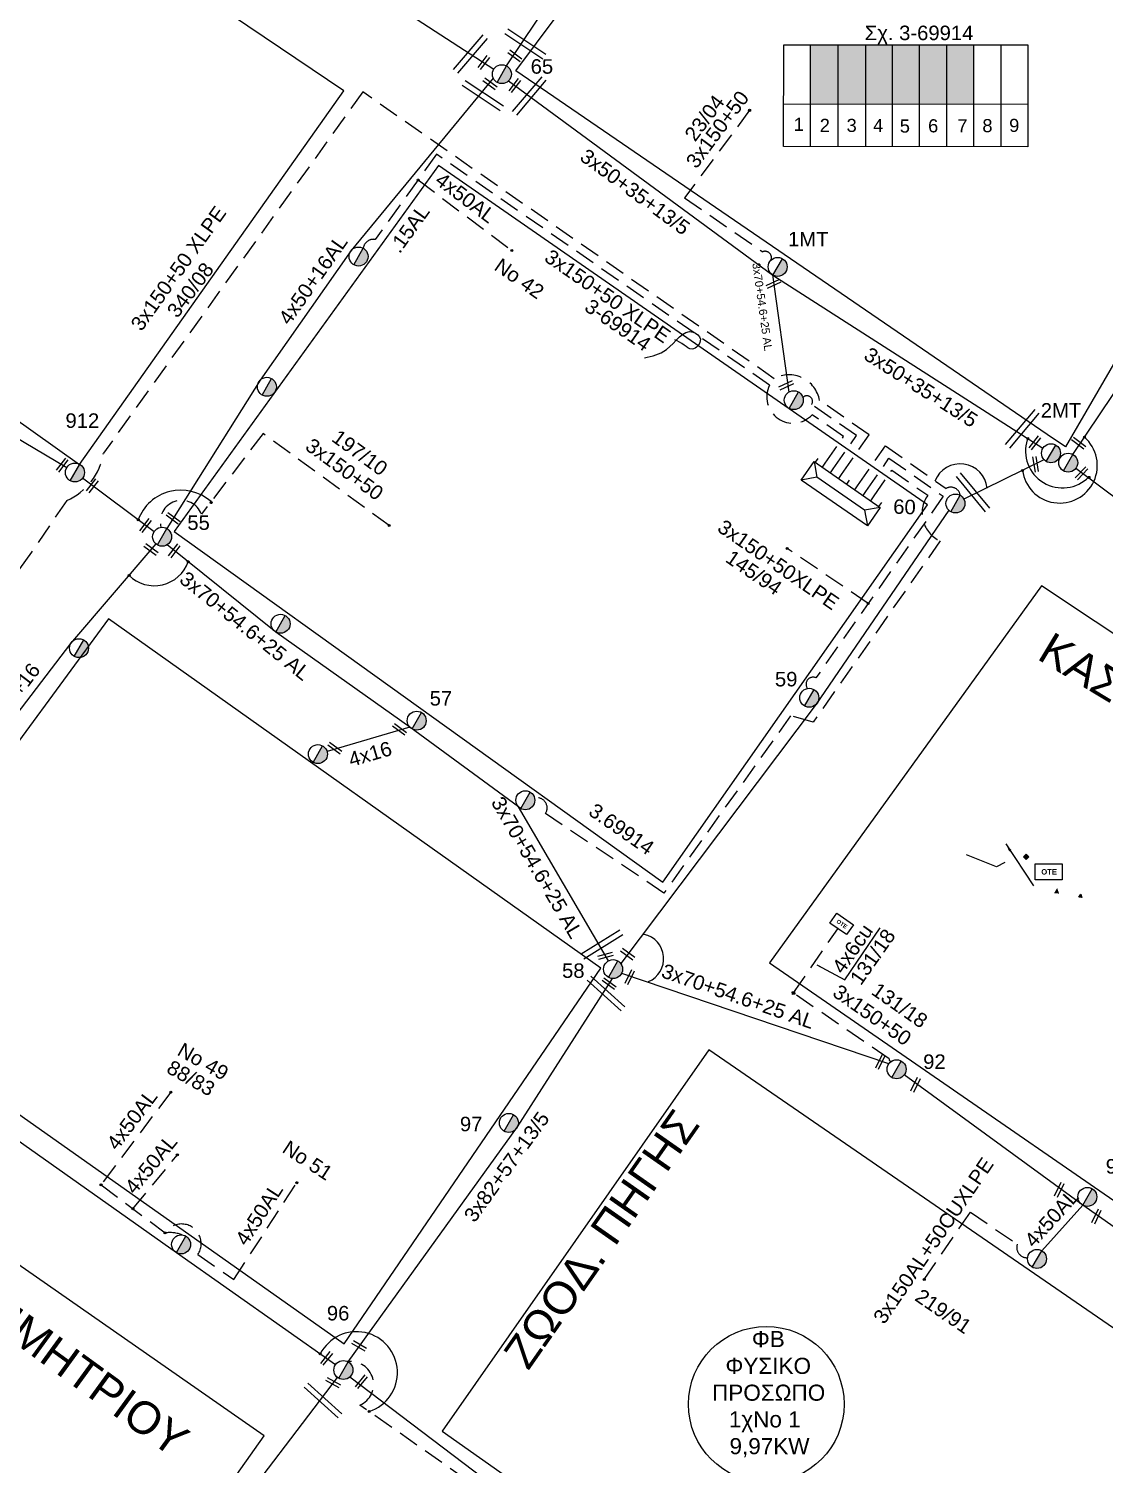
# Model space of a CAD drawing. Header units: millimetres. Extents: x 864 to 3062, y 833 to 2619.
# Drawn here: x 1713.4 to 1847, y 1055.7 to 1234.1 of the extents above; entities that cross this region are included whole.
import ezdxf
from ezdxf.enums import TextEntityAlignment as Align

# ---------------------------------------------------------------- set-up
doc = ezdxf.new("R2010")
doc.units = ezdxf.units.MM
doc.linetypes.add('DASHED', pattern=[19.05, 12.7, -6.35])
for name, color, linetype, lineweight in [('.15AL', 7, 'Continuous', 30), ('3x150+50', 7, 'Continuous', 30), ('3x150+50 XLPE', 7, 'SYN_LINE', 30), ('3x150AL+50CUXLPE', 7, 'Continuous', 30), ('3x50+35+13_5', 7, 'Continuous', 30), ('3x70+54.6+25 AL', 7, 'SYN_LINE', 30), ('3x82+57+13_5', 7, 'Continuous', 30), ('4x16', 7, 'Continuous', 30), ('4x50', 7, 'Continuous', 30), ('4x50+16', 7, 'Continuous', 30), ('4x50+16AL', 7, 'Continuous', 30), ('4x50AL', 7, 'Continuous', 30), ('text διευθύνσεων', 250, 'Continuous', 30), ('Υπόβαθρο ΔΕΗ', 7, 'Continuous', 30)]:
    doc.layers.add(name, color=color, linetype=linetype, lineweight=lineweight)
for name, color, linetype in [('Pillar OTE', 7, 'Continuous'), ('TEXT ΚΑΛΩΔΙΩΝ', 7, 'Continuous'), ('Άγνωστα', 7, 'Continuous'), ('Επιγραφές - Σχήματα', 7, 'Continuous'), ('Καλώδια ΧΤ   3x150+50CU', 7, 'DASHED'), ('Καλώδια ΧΤ   3x150AL+50CU', 7, 'DASHED'), ('Καλώδια ΧΤ   3x150AL+50XLPE', 7, 'DASHED'), ('Μηχανική τομή', 7, 'Continuous'), ('Στύλος ΦΜ', 7, 'Continuous'), ('Στύλος ΦΜ @ 1', 7, 'Continuous'), ('Συνδέσεις', 7, 'Continuous'), ('Τομή', 7, 'Continuous'), ('Υποσταθμός πόλεως', 7, 'Continuous'), ('Υπόγεια καλώδια Παροχών ΧΤ   4x50AL', 7, 'DASHED'), ('Υπόγεια καλώδια Παροχών ΧΤ   4x6', 7, 'DASHED')]:
    doc.layers.add(name, color=color, linetype=linetype)
doc.styles.add('arial', font='arial.ttf')
doc.styles.get("Standard").update_dxf_attribs({"font": 'arial.ttf'})
doc.linetypes.add('SYN_LINE', pattern='A,0.5,-0.0001,["/\\/\\/\\/",Standard,S=0.1,R=0,X=0,Y=-0.05],-0.25', length=0.7501)
doc.dimstyles.new('ISO-25', dxfattribs={"dimtxt": 2.5, "dimasz": 2.5, "dimexe": 1.25, "dimexo": 0.625, "dimtad": 1, "dimtxsty": 'Standard', "dimcen": 2.5, "dimadec": 0, "dimazin": 0, "dimtfac": 1, "dimtmove": 0, "dimatfit": 3, "dimfxl": 1, "dimarcsym": 0})

# ---------------------------------------------------------------- blocks, each defined once
blk = doc.blocks.new('ΥΠΑΡΧΩΝ ΤΣΙΜΕΝΤΕΝΙΟΣ ΣΤΥΛΟΣ')
at = {"layer": 'Στύλος ΦΜ'}
blk.add_hatch(color=7, dxfattribs=at).paths.add_polyline_path([(-1.29, -2.28, 0.574793), (2.62, 0, 0.268822), (1.3, 2.27)])
at = {"layer": 'Στύλος ΦΜ', "color": 7}
blk.add_line((-1.29, -2.28), (1.3, 2.27), dxfattribs=at)
blk.add_circle((0, 0), 2.62, dxfattribs=at)
at = {"layer": 'Στύλος ΦΜ', "flags": 4}
for tag, p in [('ΑΡΙΘΜΟΣ', (-4.68, 8.05)), ('ΤΥΠΟΣ', (-4.91, 3.03))]:
    blk.add_attdef(tag, p, '', height=4, dxfattribs=at)
blk = doc.blocks.new('ΜΗΧΑΝΙΚΗ ΤΟΜΗ')
at = {"layer": 'Μηχανική τομή', "ltscale": 40}
for p, q in [((-1.89, 0.78), (5.69, 0.78)), ((-1.89, -0.77), (5.69, -0.77))]:
    blk.add_line(p, q, dxfattribs=at)
blk = doc.blocks.new('ΥΠΟΣΤΑΘΜΟΣ ΠΟΛΕΩΣ 9 ΑΝΑΧΩΡΗΣΕΩΝ')
at = {"layer": 'Υποσταθμός πόλεως', "ltscale": 40}
for p, q in [((-9.63, -2.82), (-9.63, -4)), ((-7.12, -2.82), (-7.12, -4)), ((-4.84, -2.82), (-4.84, -4)), ((-2.36, -2.82), (-2.36, -4)), ((0.09, -2.82), (0.09, -4)), ((2.55, -2.82), (2.55, -4)), ((5.02, -2.82), (5.02, -4)), ((7.48, -2.82), (7.48, -4)), ((9.61, -2.82), (9.61, -4))]:
    blk.add_line(p, q, dxfattribs=at)
blk.add_lwpolyline([(-10.02, 2.82), (10.02, 2.82), (10.02, -2.82), (-10.02, -2.82)], close=True, dxfattribs=at)
for points in [[(-7.21, 0), (-10.02, 2.82)], [(-10.02, -2.82), (-7.21, 0)], [(-7.21, 0), (7.21, 0)], [(7.21, 0), (10.02, 2.82)], [(10.02, -2.82), (7.21, 0)]]:
    blk.add_lwpolyline(points, dxfattribs=at)
at = {"layer": 'Υποσταθμός πόλεως', "linetype": 'SYN_LINE', "ltscale": 40, "flags": 1}
for tag, p in [('ΜΕΤΑΣΧΗΜΑΤΙΣΜΟΣ', (10.79, 1.71)), ('ΙΣΧΥΣ', (10.77, -1.08)), ('ΑΡΙΘΜΟΣ', (10.89, -3.8))]:
    blk.add_attdef(tag, p, '', height=1.8, dxfattribs=at)
blk = doc.blocks.new('ΤΟΜΗ')
at = {"layer": 'Τομή', "ltscale": 40}
for p, q in [((-5.68, 0), (17.06, 0)), ((-5.68, -2.77), (17.06, -2.77))]:
    blk.add_line(p, q, dxfattribs=at)
blk = doc.blocks.new('_ΣΥΝΔΕΣΗ')
at = {"layer": 'Συνδέσεις', "linetype": 'SYN_LINE', "ltscale": 40}
blk.add_hatch(color=256, dxfattribs=at).paths.add_polyline_path([(0.5, -0.01, 1), (-0.5, -0.01, 1)])
at = {"layer": 'Συνδέσεις'}
blk.add_circle((0, -0.01), 0.5, dxfattribs=at)
blk = doc.blocks.new('PILLAR ΟΤΕ')
at = {"layer": 'Pillar OTE', "ltscale": 40}
blk.add_lwpolyline([(-3.31, 2.02), (3.39, 2.02), (3.39, -1.99), (-3.31, -1.99)], close=True, dxfattribs=at)
at = {"layer": 'Pillar OTE', "insert": (-1.81, 0.71), "char_height": 1.3575, "width": 109.961, "attachment_point": 1}
blk.add_mtext('{\\fArial|b1|i0|c161|p34;OTE}', dxfattribs=at)
blk = doc.blocks.new('TSONTA XT1')
at = {"ltscale": 40}
h = blk.add_hatch(color=256, dxfattribs=at)
h.dxf.hatch_style = 1
h.paths.add_polyline_path([(595.96, 2487.66), (597.07, 2488.77), (595.96, 2489.87), (594.85, 2488.77)])
blk.add_lwpolyline([(594.85, 2488.77), (595.96, 2489.87), (597.07, 2488.77), (595.96, 2487.66)], close=True, dxfattribs=at)

msp = doc.modelspace()

# ---------------------------------------------------------------- hatches: boundary and pattern name
at = {"layer": 'Pillar OTE', "ltscale": 40}
h = msp.add_hatch(color=256, dxfattribs=at)
h.dxf.hatch_style = 1
h.paths.add_polyline_path([(1841.41, 1126.61), (1841.17, 1127.31), (1840.78, 1126.67)])
h = msp.add_hatch(color=256, dxfattribs=at)
h.dxf.hatch_style = 1
h.paths.add_polyline_path([(1844.23, 1126.13), (1844.09, 1126.53), (1843.87, 1126.17)])
at = {"layer": 'Καλώδια ΧΤ   3x150AL+50CU', "linetype": 'DASHED', "lineweight": -3, "ltscale": 0.2}
h = msp.add_hatch(color=6, dxfattribs=at)
h.dxf.hatch_style = 1
h.paths.add_polyline_path([(1813.95, 1232.1), (1810.51, 1232.1), (1810.51, 1224.74), (1813.95, 1224.74)])
h = msp.add_hatch(color=2, dxfattribs=at)
h.dxf.hatch_style = 1
h.paths.add_polyline_path([(1813.95, 1224.74), (1817.39, 1224.73), (1817.39, 1232.1), (1813.95, 1232.1)])
h = msp.add_hatch(color=30, dxfattribs=at)
h.dxf.hatch_style = 1
h.paths.add_polyline_path([(1820.69, 1232.1), (1817.39, 1232.1), (1817.39, 1224.73), (1820.69, 1224.73)])
h = msp.add_hatch(color=62, dxfattribs=at)
h.dxf.hatch_style = 1
h.paths.add_polyline_path([(1823.99, 1232.1), (1820.69, 1232.1), (1820.69, 1224.73), (1823.99, 1224.73)])
h = msp.add_hatch(color=5, dxfattribs=at)
h.dxf.hatch_style = 1
h.paths.add_polyline_path([(1827.37, 1232.09), (1824.08, 1232.1), (1824.08, 1224.73), (1827.37, 1224.73)])
h = msp.add_hatch(color=173, dxfattribs=at)
h.dxf.hatch_style = 1
h.paths.add_polyline_path([(1830.71, 1232.09), (1827.41, 1232.09), (1827.41, 1224.73), (1830.71, 1224.72)])

# ---------------------------------------------------------------- linework, layer by layer
at = {"layer": '.15AL', "color": 30, "linetype": 'DASHED', "lineweight": -3, "ltscale": 0.2}
msp.add_lwpolyline([(1761.76, 1215.29), (1756.42, 1207.9, 0.426277), (1754.95, 1206.8)], format="xyb", dxfattribs=at)
at = {"lineweight": -3, "ltscale": 0.2}
msp.add_circle((1805.03, 1063.15), 9.67, dxfattribs=at)
at = {"layer": '3x150+50', "color": 133, "linetype": 'DASHED', "lineweight": -3, "ltscale": 0.2}
msp.add_lwpolyline([(1802.96, 1223.95), (1794.87, 1213.09), (1804.58, 1206.37, -0.6673), (1805.61, 1205.33, -39.181827)], format="xyb", dxfattribs=at)
at = {"layer": '3x150+50', "color": 30, "linetype": 'DASHED', "lineweight": -3, "ltscale": 0.2}
msp.add_lwpolyline([(1758.17, 1172.36), (1742.5, 1183.79), (1734.85, 1173.76, 0.956601), (1729.82, 1172.13, -241.659208)], format="xyb", dxfattribs=at)
at = {"layer": '3x150+50 XLPE', "color": 173, "linetype": 'DASHED', "lineweight": -3, "ltscale": 0.2}
msp.add_lwpolyline([(1814.36, 1178.68), (1817.8, 1183.64), (1811.65, 1187.9, 0.512945), (1806.01, 1190.6), (1754.88, 1226.23), (1722.66, 1181.34, -0.261598), (1718.11, 1175.48), (1713.73, 1169.03), (1678.49, 1120.56), (1661.31, 1132.58, -0.641737), (1658.42, 1133.76)], format="xyb", dxfattribs=at)
at = {"layer": '3x150+50 XLPE', "color": 30, "linetype": 'DASHED', "lineweight": -3, "ltscale": 0.2}
msp.add_lwpolyline([(1812.34, 1180.09), (1814.64, 1183.4), (1810.72, 1186.12, -0.871092), (1805.44, 1189.78), (1764.07, 1218.48), (1761.76, 1215.29)], format="xyb", dxfattribs=at)
at = {"layer": '3x150+50 XLPE', "color": 6, "linetype": 'DASHED', "lineweight": -3, "ltscale": 0.2}
for points in [[(1813.35, 1179.38), (1816.22, 1183.52), (1810.66, 1187.38, 0.903771), (1809.57, 1188.27)], [(1816.68, 963.51), (1807.05, 970.26), (1833.25, 1007.64), (1754.54, 1063.06, 0.868305), (1753.06, 1068.43)]]:
    msp.add_lwpolyline(points, format="xyb", dxfattribs=at)
at = {"layer": '3x150+50 XLPE', "color": 2, "linetype": 'DASHED', "lineweight": -3, "ltscale": 0.2}
msp.add_lwpolyline([(1816.38, 1177.28), (1819.82, 1182.25), (1827.37, 1176.95, -0.534072), (1829.12, 1176.12)], format="xyb", dxfattribs=at)
at = {"layer": '3x150+50 XLPE', "color": 62, "linetype": 'DASHED', "lineweight": -3, "ltscale": 0.2}
msp.add_lwpolyline([(1818.34, 1175.92), (1820.63, 1179.24), (1825.08, 1176.11, 0.470207), (1826.64, 1170.43), (1810.84, 1147.9), (1808.05, 1148.7), (1792.31, 1126.68), (1777.58, 1136.56, 0.688187), (1776.23, 1138.49, -1.272646)], format="xyb", dxfattribs=at)
at = {"layer": '3x150+50 XLPE', "color": 5, "linetype": 'DASHED', "lineweight": -3, "ltscale": 0.2}
msp.add_lwpolyline([(1817.4, 1176.57), (1820.27, 1180.71), (1827.02, 1175.98), (1811.2, 1153.43, 0.774659), (1810.14, 1152.11)], format="xyb", dxfattribs=at)
msp.add_lwpolyline([(1817.68, 1162.67), (1807.62, 1169.51)], dxfattribs=at)
at = {"layer": '3x150AL+50CUXLPE', "color": 5, "linetype": 'DASHED', "lineweight": -3, "ltscale": 0.2}
msp.add_lwpolyline([(1824.66, 1078.67), (1830.38, 1087.03), (1836.2, 1083.05, 0.519711), (1837.49, 1081.36, -51.05118)], format="xyb", dxfattribs=at)
at = {"layer": '3x50+35+13_5', "color": 5, "linetype": 'Continuous', "lineweight": -3, "ltscale": 0.2}
msp.add_lwpolyline([(1761.63, 1235.23), (1771.18, 1229.07)], dxfattribs=at)
at = {"layer": '3x50+35+13_5', "color": 6, "linetype": 'Continuous', "lineweight": -3, "ltscale": 0.2}
msp.add_lwpolyline([(1773.01, 1227.61), (1805.85, 1203.47), (1839.4, 1181.97)], dxfattribs=at)
at = {"layer": '3x70+54.6+25 AL', "color": 6, "linetype": 'SYN_LINE', "lineweight": -3, "ltscale": 15}
msp.add_lwpolyline([(1805.81, 1203.49), (1807.83, 1188.94)], dxfattribs=at)
at = {"layer": '3x70+54.6+25 AL', "color": 30, "linetype": 'SYN_LINE', "lineweight": -3, "ltscale": 10}
msp.add_lwpolyline([(1728.96, 1171.58), (1720.07, 1178.23)], dxfattribs=at)
at = {"layer": '3x70+54.6+25 AL', "color": 62, "linetype": 'SYN_LINE', "lineweight": -3, "ltscale": 15}
msp.add_lwpolyline([(1785.41, 1118.25), (1774.22, 1137.41), (1760.74, 1147.28), (1744.09, 1159.11), (1730.59, 1169.96)], dxfattribs=at)
at = {"layer": '3x70+54.6+25 AL', "color": 5, "linetype": 'SYN_LINE', "lineweight": -3, "ltscale": 15}
for points in [[(1820.27, 1105.47), (1787.07, 1116.68)], [(1877.97, 1065.95), (1861.45, 1075.9), (1844.34, 1087.89), (1822.17, 1104.08)]]:
    msp.add_lwpolyline(points, dxfattribs=at)
at = {"layer": '3x82+57+13_5', "color": 6, "linetype": 'Continuous', "lineweight": -3, "ltscale": 0.2}
msp.add_lwpolyline([(1753.06, 1068.43), (1774.12, 1097.63), (1785.91, 1116.05)], dxfattribs=at)
at = {"layer": '3x82+57+13_5', "color": 133, "linetype": 'Continuous', "lineweight": -3, "ltscale": 0.2}
msp.add_lwpolyline([(1717.47, 1020.94), (1737.38, 1047.57), (1751.76, 1066.48)], dxfattribs=at)
at = {"layer": '3x82+57+13_5', "color": 27, "linetype": 'Continuous', "lineweight": -3, "ltscale": 0.2}
msp.add_lwpolyline([(1753.29, 1066.56), (1782.71, 1044.22), (1809.64, 1025.24), (1838.29, 1007.03)], dxfattribs=at)
at = {"layer": '4x16', "color": 62, "linetype": 'Continuous', "lineweight": -3, "ltscale": 0.2}
msp.add_lwpolyline([(1760.74, 1147.28), (1750.45, 1144.28)], dxfattribs=at)
at = {"layer": '4x50', "color": 2, "linetype": 'Continuous', "lineweight": -3, "ltscale": 0.2}
msp.add_lwpolyline([(1843.13, 1181.18), (1858.23, 1203.69), (1871.2, 1227.07), (1882.78, 1231.36)], dxfattribs=at)
at = {"layer": '4x50+16', "color": 6, "lineweight": -3, "ltscale": 0.2}
msp.add_lwpolyline([(1897.04, 1140.01), (1870.28, 1159.45), (1843.49, 1179.45)], dxfattribs=at)
at = {"layer": '4x50+16', "color": 62, "linetype": 'Continuous', "lineweight": -3, "ltscale": 0.2}
msp.add_lwpolyline([(1668.4, 1113.85), (1700.32, 1133.75), (1718.6, 1157.68), (1729.2, 1170.06)], dxfattribs=at)
at = {"layer": '4x50+16', "color": 6, "linetype": 'Continuous', "lineweight": -3, "ltscale": 0.2}
msp.add_lwpolyline([(1668.28, 1112.31), (1708.33, 1098.55), (1731.74, 1082), (1751.51, 1068.09)], dxfattribs=at)
at = {"layer": '4x50+16AL', "color": 62, "linetype": 'Continuous', "lineweight": -3, "ltscale": 0.2}
msp.add_lwpolyline([(1772.76, 1229.46), (1789.51, 1254.49), (1810.93, 1280.22)], dxfattribs=at)
at = {"layer": '4x50+16AL', "color": 30, "linetype": 'Continuous', "lineweight": -3, "ltscale": 0.2}
for points in [[(1771.1, 1227.95), (1753.44, 1206.51), (1742.13, 1190.4), (1730.53, 1171.99)], [(1718.11, 1179.54), (1701.96, 1189.08), (1684.49, 1201.87), (1668.18, 1213.04), (1655.83, 1223.64)]]:
    msp.add_lwpolyline(points, dxfattribs=at)
at = {"layer": '4x50AL', "color": 30, "linetype": 'DASHED', "lineweight": -3, "ltscale": 0.2}
msp.add_lwpolyline([(1761.76, 1215.29), (1773.4, 1206.53)], dxfattribs=at)
at = {"layer": '4x50AL', "color": 2, "linetype": 'Continuous', "lineweight": -3, "ltscale": 0.2}
msp.add_lwpolyline([(1839.53, 1180.53), (1829.59, 1175.62)], dxfattribs=at)
at = {"layer": '4x50AL', "color": 5, "linetype": 'Continuous', "lineweight": -3, "ltscale": 0.2}
for points in [[(1827.71, 1174.25), (1811.23, 1150.15), (1786.94, 1117.92)], [(1839.25, 1082.23), (1844.34, 1087.89)]]:
    msp.add_lwpolyline(points, dxfattribs=at)
at = {"layer": '4x50AL', "color": 6, "linetype": 'DASHED', "lineweight": -3, "ltscale": 0.2}
for points in [[(1731.03, 1101.94), (1722.37, 1090.43)], [(1726.34, 1087.44), (1731.85, 1094.14)]]:
    msp.add_lwpolyline(points, dxfattribs=at)
for points in [[(1722.37, 1090.43), (1730.32, 1084.44, -0.130505), (1732.47, 1084.19, 148.950167)], [(1730.32, 1084.44, -1.007019), (1734.4, 1081.76), (1738.87, 1078.65), (1746.69, 1090.69)]]:
    msp.add_lwpolyline(points, format="xyb", dxfattribs=at)
at = {"layer": 'Pillar OTE', "lineweight": -3, "ltscale": 40}
for points in [[(1807.18, 1219.46), (1807.19, 1232.1), (1837.52, 1232.1), (1837.52, 1219.43), (1807.18, 1219.46)], [(1810.51, 1219.46), (1810.51, 1232.1)], [(1813.95, 1219.46), (1813.95, 1232.1)], [(1817.39, 1219.45), (1817.39, 1232.1)], [(1820.69, 1219.45), (1820.69, 1232.1)], [(1824.08, 1219.45), (1824.08, 1232.1)], [(1827.47, 1219.44), (1827.47, 1232.1)], [(1830.81, 1219.44), (1830.81, 1232.1)], [(1834.2, 1219.44), (1834.2, 1232.1)], [(1807.18, 1224.74), (1837.52, 1224.72)]]:
    msp.add_lwpolyline(points, dxfattribs=at)
at = {"layer": 'Pillar OTE', "ltscale": 40}
msp.add_lwpolyline([(1843.87, 1126.17), (1844.09, 1126.53), (1844.23, 1126.13), (1843.87, 1126.17)], dxfattribs=at)
at = {"layer": 'Καλώδια ΧΤ   3x150+50CU', "color": 7, "linetype": 'Continuous', "ltscale": 0.2}
for centre, radius, start, end in [((1841.49, 1179.81), 4.67, 187.3145, 48.8496), ((1841.83, 1181.63), 4.6, 162.4924, 315.4431), ((1829.12, 1176.66), 3.36, 5.6482, 158.8295), ((1789.19, 1118.53), 3.09, 292.9234, 77.6922)]:
    msp.add_arc(centre, radius, start, end, dxfattribs=at)
at = {"layer": 'Καλώδια ΧΤ   3x150AL+50XLPE', "color": 2, "linetype": 'DASHED', "lineweight": -2, "ltscale": 0.2}
msp.add_lwpolyline([(1820.28, 1106.07), (1808.4, 1114.26)], dxfattribs=at)
at = {"layer": 'Υπόβαθρο ΔΕΗ', "lineweight": -3}
for points in [[(1839.94, 1183.65), (1773.91, 1228.87), (1811.81, 1279.64), (1838.03, 1256.29), (1868.83, 1227.99), (1842.22, 1182.14)], [(1752.55, 1226.38), (1689.19, 1269.06), (1656.61, 1224.82), (1719.69, 1179.94)], [(1764.31, 1217.1), (1731.44, 1171.6), (1792.17, 1128.05), (1825.07, 1174.94)], [(1839.22, 1164.84), (1805.44, 1117.99), (1871.09, 1072.71), (1906.01, 1120.44)], [(1784.46, 1117.33), (1723.31, 1160.76), (1689.7, 1115.02), (1752.58, 1070.67)], [(1797.9, 1107.19), (1764.76, 1059.81), (1829.01, 1014.49), (1863.14, 1062.29)], [(1742.63, 1059.23), (1683.72, 1100.3), (1660.97, 1069.95), (1668.02, 1043.55), (1710.24, 1013.43)]]:
    msp.add_lwpolyline(points, close=True, dxfattribs=at)
for centre, radius, start, end in [((1732.28, 1171.14), 5.62, 48.102, 160.1501), ((1728.99, 1169.34), 4.47, 225.4125, 340.6244), ((1754.12, 1067.09), 5.08, 287.9682, 152.6275)]:
    msp.add_arc(centre, radius, start, end, dxfattribs=at)
at = {"layer": 'Υπόβαθρο ΔΕΗ', "color": 2, "linetype": 'Continuous', "lineweight": -2, "ltscale": 0.2}
msp.add_arc((1820.51, 1106.01), 0.242, 166.0704, 299.0985, dxfattribs=at)
at = {"layer": 'Υπόβαθρο ΔΕΗ', "lineweight": -3}
msp.add_spline([(1789.89, 1193.21), (1792.62, 1194.22), (1795.94, 1196.39), (1796.84, 1195.49), (1795.8, 1194.28), (1794.82, 1194.77), (1793.68, 1195.44)], degree=3, dxfattribs=at)
at = {"layer": 'Υπόγεια καλώδια Παροχών ΧΤ   4x6', "color": 2, "linetype": 'DASHED', "lineweight": -2, "ltscale": 0.2}
msp.add_lwpolyline([(1808.4, 1114.26), (1813.91, 1122.25)], dxfattribs=at)

# ---------------------------------------------------------------- block references
at = {"layer": 'Pillar OTE', "xscale": 0.5, "yscale": 0.5, "zscale": 0.5}
msp.add_blockref('PILLAR ΟΤΕ', (1840.1, 1129.3), dxfattribs=at)
at = {"layer": 'Pillar OTE', "xscale": 0.375, "yscale": 0.375, "zscale": 0.375, "rotation": 325}
msp.add_blockref('PILLAR ΟΤΕ', (1814.37, 1122.85), dxfattribs=at)
at = {"layer": 'Μηχανική τομή', "lineweight": -3, "zscale": 0.4999999999999997}
for p, xscale, yscale, rotation in [((1773.41, 1231.03), 0.2499999999999462, 0.2499999999999462, 323.7614344373355), ((1769.65, 1229.52), 0.2499999999999462, 0.2499999999999462, 52.58194111079705), ((1770.31, 1227.54), 0.2499999999999462, 0.2499999999999462, 323.7614344373355), ((1773.52, 1226.64), 0.2499999999999462, 0.2499999999999462, 52.58194111079705), ((1806.34, 1202.57), 0.2499999999999462, 0.2499999999999462, 204.8989323718468), ((1807.91, 1189.95), 0.2499999999999462, 0.2499999999999462, 204.8989323718468), ((1838.12, 1182.25), 0.2499999999999462, 0.2499999999999462, 52.58194111079705), ((1844.22, 1182.28), 0.2499999999999462, 0.2499999999999462, 142.7980896887082), ((1717.27, 1179.49), 0.2499999999999462, 0.2499999999999462, 52.58194111079705), ((1838.59, 1179.5), 0.2499999999999462, 0.2499999999999462, 99.53381542819218), ((1844.53, 1179.18), 0.2499999999999463, 0.2499999999999463, 226.4048694792475), ((1721.02, 1176.9), 0.2499999999999462, 0.2499999999999462, 52.58194111079705), ((1730.94, 1173.55), 0.2499999999999462, 0.2499999999999462, 323.7614344373355), ((1727.62, 1171.96), 0.2499999999999462, 0.2499999999999462, 52.58194111079705), ((1728.19, 1169.67), 0.2499999999999462, 0.2499999999999462, 323.7614344373355), ((1731.2, 1168.83), 0.2499999999999462, 0.2499999999999462, 52.58194111079705), ((1759.08, 1147.33), 0.2499999999999462, 0.2499999999999462, 323.7614344373355), ((1751.03, 1144.98), 0.2499999999999462, 0.2499999999999462, 323.7614344373355), ((1784.62, 1118.76), 0.2499999999999463, 0.2499999999999463, 15.70065032114794), ((1787.42, 1119.38), 0.2499999999999463, 0.2499999999999463, 323.7614344373355), ((1787.86, 1115.83), 0.2499999999999463, 0.2499999999999463, 64.29210344627222), ((1785.12, 1115.72), 0.2499999999999463, 0.2499999999999463, 323.7614344373355), ((1819.02, 1105.3), 0.2499999999999463, 0.2499999999999463, 64.29210344627222), ((1823.38, 1102.43), 0.2499999999999463, 0.2499999999999463, 64.29210344627222), ((1841.23, 1089.4), 0.2499999999999463, 0.2499999999999463, 64.29210344627222), ((1845.86, 1086.08), 0.2499999999999463, 0.2499999999999463, 64.29210344627222), ((1754.86, 1070.16), 0.2499999999999463, 0.2499999999999463, 150.3757733717276), ((1750.11, 1068.48), 0.2499999999999463, 0.2499999999999463, 51.16063864114478), ((1751.64, 1065.58), 0.2499999999999463, 0.2499999999999463, 150.3757733717276), ((1754.44, 1065.58), 0.2499999999999463, 0.2499999999999463, 51.16063864114478)]:
    msp.add_blockref('ΜΗΧΑΝΙΚΗ ΤΟΜΗ', p, dxfattribs=dict(at, xscale=xscale, yscale=yscale, rotation=rotation))
at = {"layer": 'Στύλος ΦΜ @ 1', "lineweight": -3, "ltscale": 40}
ref = msp.add_blockref('ΥΠΑΡΧΩΝ ΤΣΙΜΕΝΤΕΝΙΟΣ ΣΤΥΛΟΣ', (1772.17, 1228.44), dxfattribs=dict(at, xscale=0.4499999999997892, yscale=0.4499999999997892, zscale=0.4499999999997892))
ref.add_attrib('ΤΥΠΟΣ', '65', (1775.75, 1228.5), dxfattribs={"layer": 'Στύλος ΦΜ', "height": 1.8, "flags": 4})
ref = msp.add_blockref('ΥΠΑΡΧΩΝ ΤΣΙΜΕΝΤΕΝΙΟΣ ΣΤΥΛΟΣ', (1806.44, 1204.49), dxfattribs=dict(at, xscale=0.4499999999998181, yscale=0.4499999999998181, zscale=0.4499999999998181))
ref.add_attrib('ΤΥΠΟΣ', '1MT', (1807.72, 1207.04), dxfattribs={"layer": 'Στύλος ΦΜ', "height": 1.8, "flags": 4})
at = {"layer": 'Στύλος ΦΜ @ 1', "lineweight": -3, "ltscale": 40, "xscale": 0.4499999999998181, "yscale": 0.4499999999998181, "zscale": 0.4499999999998181}
for p in [(1754.37, 1205.78), (1742.98, 1189.59), (1808.44, 1187.93), (1842.54, 1180.16), (1828.53, 1175.09), (1744.68, 1160.14), (1719.63, 1157.11), (1749.32, 1143.95), (1775.09, 1138.21), (1732.32, 1083.02), (1838.66, 1081.21)]:
    msp.add_blockref('ΥΠΑΡΧΩΝ ΤΣΙΜΕΝΤΕΝΙΟΣ ΣΤΥΛΟΣ', p, dxfattribs=at)
at = {"layer": 'Στύλος ΦΜ @ 1', "lineweight": -3, "ltscale": 40}
ref = msp.add_blockref('ΥΠΑΡΧΩΝ ΤΣΙΜΕΝΤΕΝΙΟΣ ΣΤΥΛΟΣ', (1840.4, 1181.33), dxfattribs=dict(at, xscale=0.4499999999998181, yscale=0.4499999999998181, zscale=0.4499999999998181))
ref.add_attrib('ΤΥΠΟΣ', '2MT', (1839.13, 1185.76), dxfattribs={"layer": 'Στύλος ΦΜ', "height": 1.8, "flags": 4})
ref = msp.add_blockref('ΥΠΑΡΧΩΝ ΤΣΙΜΕΝΤΕΝΙΟΣ ΣΤΥΛΟΣ', (1719.13, 1178.94), dxfattribs=dict(at, xscale=0.4499999999997669, yscale=0.4499999999997669, zscale=0.4499999999997669))
ref.add_attrib('ΑΡΙΘΜΟΣ', '912', (1717.95, 1184.49), dxfattribs={"layer": 'Στύλος ΦΜ', "height": 1.8, "rotation": 360, "flags": 4})
ref = msp.add_blockref('ΥΠΑΡΧΩΝ ΤΣΙΜΕΝΤΕΝΙΟΣ ΣΤΥΛΟΣ', (1729.96, 1170.96), dxfattribs=dict(at, xscale=0.4499999999998181, yscale=0.4499999999998181, zscale=0.4499999999998181))
ref.add_attrib('ΑΡΙΘΜΟΣ', '55', (1733.09, 1171.81), dxfattribs={"layer": 'Στύλος ΦΜ', "height": 1.8, "flags": 4})
ref = msp.add_blockref('ΥΠΑΡΧΩΝ ΤΣΙΜΕΝΤΕΝΙΟΣ ΣΤΥΛΟΣ', (1810.37, 1150.95), dxfattribs=dict(at, xscale=0.4499999999998307, yscale=0.4499999999998307, zscale=0.4499999999998307))
ref.add_attrib('ΤΥΠΟΣ', '59', (1806.1, 1152.36), dxfattribs={"layer": 'Στύλος ΦΜ', "height": 1.8, "flags": 4})
ref = msp.add_blockref('ΥΠΑΡΧΩΝ ΤΣΙΜΕΝΤΕΝΙΟΣ ΣΤΥΛΟΣ', (1761.59, 1148.1), dxfattribs=dict(at, xscale=0.449999999999825, yscale=0.449999999999825, zscale=0.449999999999825))
ref.add_attrib('ΤΥΠΟΣ', '57', (1763.2, 1149.98), dxfattribs={"layer": 'Στύλος ΦΜ', "height": 1.8, "flags": 4})
ref = msp.add_blockref('ΥΠΑΡΧΩΝ ΤΣΙΜΕΝΤΕΝΙΟΣ ΣΤΥΛΟΣ', (1785.99, 1117.23), dxfattribs=dict(at, xscale=0.4499999999998391, yscale=0.4499999999998391, zscale=0.4499999999998391))
ref.add_attrib('ΤΥΠΟΣ', '58', (1779.65, 1116.14), dxfattribs={"layer": 'Στύλος ΦΜ', "height": 1.8, "flags": 4})
ref = msp.add_blockref('ΥΠΑΡΧΩΝ ΤΣΙΜΕΝΤΕΝΙΟΣ ΣΤΥΛΟΣ', (1821.22, 1104.78), dxfattribs=dict(at, xscale=0.449999999999803, yscale=0.449999999999803, zscale=0.449999999999803))
ref.add_attrib('ΤΥΠΟΣ', '92', (1824.52, 1104.83), dxfattribs={"layer": 'Στύλος ΦΜ', "height": 1.8, "flags": 4})
ref = msp.add_blockref('ΥΠΑΡΧΩΝ ΤΣΙΜΕΝΤΕΝΙΟΣ ΣΤΥΛΟΣ', (1773.04, 1098.11), dxfattribs=dict(at, xscale=0.4499999999997604, yscale=0.4499999999997604, zscale=0.4499999999997604))
ref.add_attrib('ΤΥΠΟΣ', '97', (1766.96, 1097.08), dxfattribs={"layer": 'Στύλος ΦΜ', "height": 1.8, "rotation": 360, "flags": 4})
ref = msp.add_blockref('ΥΠΑΡΧΩΝ ΤΣΙΜΕΝΤΕΝΙΟΣ ΣΤΥΛΟΣ', (1844.92, 1088.92), dxfattribs=dict(at, xscale=0.4499999999998356, yscale=0.4499999999998356, zscale=0.4499999999998356))
ref.add_attrib('ΤΥΠΟΣ', '91', (1847.2, 1091.82), dxfattribs={"layer": 'Στύλος ΦΜ', "height": 1.8, "flags": 4})
ref = msp.add_blockref('ΥΠΑΡΧΩΝ ΤΣΙΜΕΝΤΕΝΙΟΣ ΣΤΥΛΟΣ', (1752.48, 1067.41), dxfattribs=dict(at, xscale=0.4499999999998181, yscale=0.4499999999998181, zscale=0.4499999999998181))
ref.add_attrib('ΤΥΠΟΣ', '96', (1750.43, 1073.57), dxfattribs={"layer": 'Στύλος ΦΜ', "height": 1.8, "flags": 4})
at = {"layer": 'Συνδέσεις', "lineweight": -3, "xscale": 0.25, "yscale": 0.25, "zscale": 0.25}
for p in [(1802.96, 1223.95), (1761.76, 1215.29), (1773.4, 1206.53), (1837.51, 1183.16), (1844.57, 1183.33), (1836.86, 1179.19), (1845.12, 1178.34), (1736.04, 1175.2), (1727, 1173.05), (1758.17, 1172.36), (1807.62, 1169.51), (1733.21, 1167.86), (1725.85, 1166.16), (1817.68, 1162.67), (1731.03, 1101.94), (1731.85, 1094.15), (1722.37, 1090.43), (1746.69, 1090.69), (1726.34, 1087.44), (1730.32, 1084.45), (1824.66, 1078.67), (1749.61, 1069.43), (1755.69, 1062.26)]:
    msp.add_blockref('_ΣΥΝΔΕΣΗ', p, dxfattribs=at)
at = {"layer": 'Συνδέσεις', "xscale": 0.3075184835441075, "yscale": 0.3075184835441075, "zscale": 0.3075184835441075}
msp.add_blockref('TSONTA XT1', (1654.05, 365.83), dxfattribs=at)
at = {"layer": 'Συνδέσεις', "xscale": 0.2, "yscale": 0.2, "zscale": 0.2, "rotation": 54.9906261994436}
msp.add_blockref('TSONTA XT1', (2147.71, 731.07), dxfattribs=at)
at = {"layer": 'Τομή', "lineweight": -3}
for p, xscale, yscale, zscale, rotation in [((1769.42, 1231.81), 0.2499999999999996, 0.2499999999999996, 0.2499999999999996, 229.6829687649002), ((1774.09, 1233.28), 0.2499999999999997, 0.2499999999999997, 0.2499999999999997, 326.6268211145874), ((1768.8, 1226.86), 0.2499999999999997, 0.2499999999999997, 0.2499999999999997, 326.6268211145874), ((1776.73, 1226.6), 0.2499999999999996, 0.2499999999999996, 0.2499999999999996, 229.6829687649002), ((1837.99, 1185.22), 0.2499999999999996, 0.2499999999999996, 0.2499999999999996, 229.6829687649002), ((1830.04, 1177.79), 0.2499999999999996, 0.2499999999999996, 0.2499999999999996, 309.8687523278959), ((1783.22, 1119.86), 0.2499999999999997, 0.2499999999999997, 0.2499999999999997, 31.75867036210355), ((1784.29, 1115.4), 0.2499999999999996, 0.2499999999999996, 0.2499999999999996, 318.0639498499456), ((1749.13, 1064.83), 0.2499999999999996, 0.2499999999999996, 0.2499999999999996, 318.0639498499456)]:
    msp.add_blockref('ΤΟΜΗ', p, dxfattribs=dict(at, xscale=xscale, yscale=yscale, zscale=zscale, rotation=rotation))
at = {"layer": 'Υποσταθμός πόλεως', "lineweight": -3, "xscale": 0.4999999999999998, "yscale": 0.4999999999999998, "zscale": 0.4999999999999998, "rotation": 145.2448992334523}
msp.add_blockref('ΥΠΟΣΤΑΘΜΟΣ ΠΟΛΕΩΣ 9 ΑΝΑΧΩΡΗΣΕΩΝ', (1814.27, 1176.31), dxfattribs=at)

# ---------------------------------------------------------------- texts
at = {"lineweight": -3, "ltscale": 30, "char_height": 1.63, "width": 11.2573, "attachment_point": 1}
for s, insert in [('1', (1808.43, 1223.02)), ('2', (1811.67, 1222.89)), ('3', (1815, 1222.89)), ('4', (1818.3, 1222.89)), ('5', (1821.61, 1222.81)), ('6', (1825.13, 1222.84)), ('7', (1828.76, 1222.84)), ('8', (1831.87, 1222.86)), ('9', (1835.2, 1222.89))]:
    msp.add_mtext(s, dxfattribs=dict(at, insert=insert))
at = {"layer": 'text διευθύνσεων', "color": 7, "lineweight": -3}
msp.add_text('ΖΩΟΔ. ΠΗΓΗΣ', height=4, rotation=55.0257, dxfattribs=at).set_placement((1784.53, 1083.72), align=Align.MIDDLE_CENTER)
at = {"layer": 'text διευθύνσεων', "color": 7, "lineweight": -3, "ltscale": 40, "char_height": 4, "width": 94.4586, "attachment_point": 1, "style": 'arial'}
for s, insert, rotation in [('KAΣTAMONHΣ', (1840.59, 1159.26), 328.9099), ('ANΔP.ΔHMHTPIOY', (1693.23, 1089.04), 323.9675)]:
    msp.add_mtext(s, dxfattribs=dict(at, insert=insert, rotation=rotation))
at = {"layer": 'TEXT ΚΑΛΩΔΙΩΝ', "linetype": 'Continuous', "lineweight": -3, "ltscale": 0.2}
for s, height, rotation, p in [('3x150+50', 1.8, 53.2904, (1798.95, 1221.58)), ('3x50+35+13/5', 1.8, 323.6829, (1788.73, 1213.82)), ('4x50AL', 1.8, 323.0175, (1767.67, 1213.09)), ('3x150+50 XLPE', 1.8, 54.3308, (1731.98, 1204.32)), ('.15AL', 1.8, 54.1556, (1760.66, 1209.24)), ('4x50+16AL', 1.8, 54.9372, (1748.7, 1202.89)), ('3x150+50 XLPE', 1.8, 325.2449, (1785.32, 1200.86)), ('3x70+54.6+25 AL', 1, 277.9351, (1804.54, 1199.53)), ('3x50+35+13/5', 1.8, 327.3465, (1824.25, 1189.54)), ('3x150+50', 1.8, 324, (1752.63, 1179.35)), ('3x150+50XLPE', 1.8, 325.3041, (1806.53, 1167.49)), ('3x70+54.6+25 AL', 1.8, 321.2153, (1740.27, 1159.88)), ('4x50+16', 1.8, 52.6251, (1711.28, 1151.06)), ('4x16', 1.8, 16.2579, (1755.8, 1143.97)), ('3x70+54.6+25 AL', 1.8, 300.2898, (1776.55, 1129.86)), ('3x70+54.6+25 AL', 1.8, 340.9074, (1801.53, 1113.86)), ('3x150+50', 1.8, 324.9765, (1818.19, 1111.53)), ('4x50AL', 1.8, 53.0298, (1726.21, 1098.53)), ('3x82+57+13/5', 1.8, 54.1954, (1772.76, 1092.67)), ('4x50AL', 1.8, 50.6177, (1728.57, 1092.99)), ('3x150AL+50CUXLPE', 1.8, 55.6353, (1825.78, 1083.5)), ('4x50AL', 1.8, 57.0087, (1742, 1086.78)), ('4x50AL', 1.8, 48.0124, (1840.46, 1086.27))]:
    msp.add_text(s, height=height, rotation=rotation, dxfattribs=at).set_placement(p, align=Align.MIDDLE_CENTER)
at = {"layer": 'TEXT ΚΑΛΩΔΙΩΝ', "linetype": 'Continuous', "lineweight": -3, "ltscale": 0.2, "insert": (1751.95, 1184.39), "char_height": 1.8, "width": 27.758, "attachment_point": 1, "rotation": 324}
msp.add_mtext('197/10', dxfattribs=at)
at = {"layer": 'Άγνωστα', "lineweight": -3, "ltscale": 40, "insert": (1817.26, 1234.47), "char_height": 1.8, "width": 27.758, "attachment_point": 1, "style": 'arial'}
msp.add_mtext('Σχ. 3-69914', dxfattribs=at)
at = {"layer": 'Άγνωστα', "lineweight": -3, "ltscale": 40, "char_height": 1.8, "width": 27.758, "attachment_point": 1, "style": 'arial'}
for s, insert, rotation in [('23/04', (1794.74, 1221.02), 53.1675), ('340/08', (1730.42, 1199.11), 52.9105), ('No 42', (1772.11, 1205.7), 325.1678), ('3-69914', (1783.32, 1200.65), 325.1678), ('60', (1820.83, 1175.62), 358.269), ('145/94', (1800.83, 1169.42), 325.5789), ('3.69914', (1783.83, 1137.97), 325.1678), ('No 49', (1732.58, 1108.19), 330.4639), ('88/83', (1731.25, 1106.02), 330.4639), ('No 51', (1745.73, 1096.06), 326.7208), ('219/91', (1824.37, 1077.63), 325.5789)]:
    msp.add_mtext(s, dxfattribs=dict(at, insert=insert, rotation=rotation))
at = {"layer": 'Υπόβαθρο ΔΕΗ', "lineweight": -3, "char_height": 2, "width": 17.2548, "attachment_point": 1}
for s, insert in [('{\\W8.64836; }ΦΒ \\P{\\W4.42067; }ΦΥΣΙΚΟ \\P{\\W2.28183; }ΠΡΟΣΩΠΟ', (1796.52, 1072.26)), ('{\\W5.64925; }1χΝο 1\\P{\\W5.75643; }9,97KW', (1795.99, 1062.28))]:
    msp.add_mtext(s, dxfattribs=dict(at, insert=insert))
at = {"layer": 'Υπόγεια καλώδια Παροχών ΧΤ   4x50AL', "color": 7, "ltscale": 0.2, "char_height": 1.8, "attachment_point": 1}
for s, insert, rotation in [('4x6cu', (1813.07, 1117.54), 55), ('131/18', (1815.3, 1116.13), 55), ('131/18', (1818.98, 1115.67), 325)]:
    msp.add_mtext_dynamic_manual_height_columns(s, width=1.8, gutter_width=12.5, heights=[0.118], dxfattribs=dict(at, insert=insert, rotation=rotation))

# ---------------------------------------------------------------- leaders
at = {"layer": 'Επιγραφές - Σχήματα'}
for points, override in [([(1834.68, 1130.46), (1833.64, 1129.94), (1829.9, 1131.42)], {"dimasz": 0.1, "dimgap": 0.625, "dimtad": 0}), ([(1811.31, 1117.77), (1814.79, 1115.88), (1819.19, 1122.36)], {"dimasz": 0.5, "dimgap": 0.625, "dimtad": 0})]:
    msp.add_leader(points, dimstyle='ISO-25', override=override, dxfattribs=at)
at = {"layer": 'Επιγραφές - Σχήματα', "ltscale": 40}
msp.add_leader([(1834.79, 1132.78), (1838.22, 1127.58)], dimstyle='ISO-25', override={"dimasz": 1, "dimtad": 0}, dxfattribs=at)

doc.saveas('drawing.dxf')
